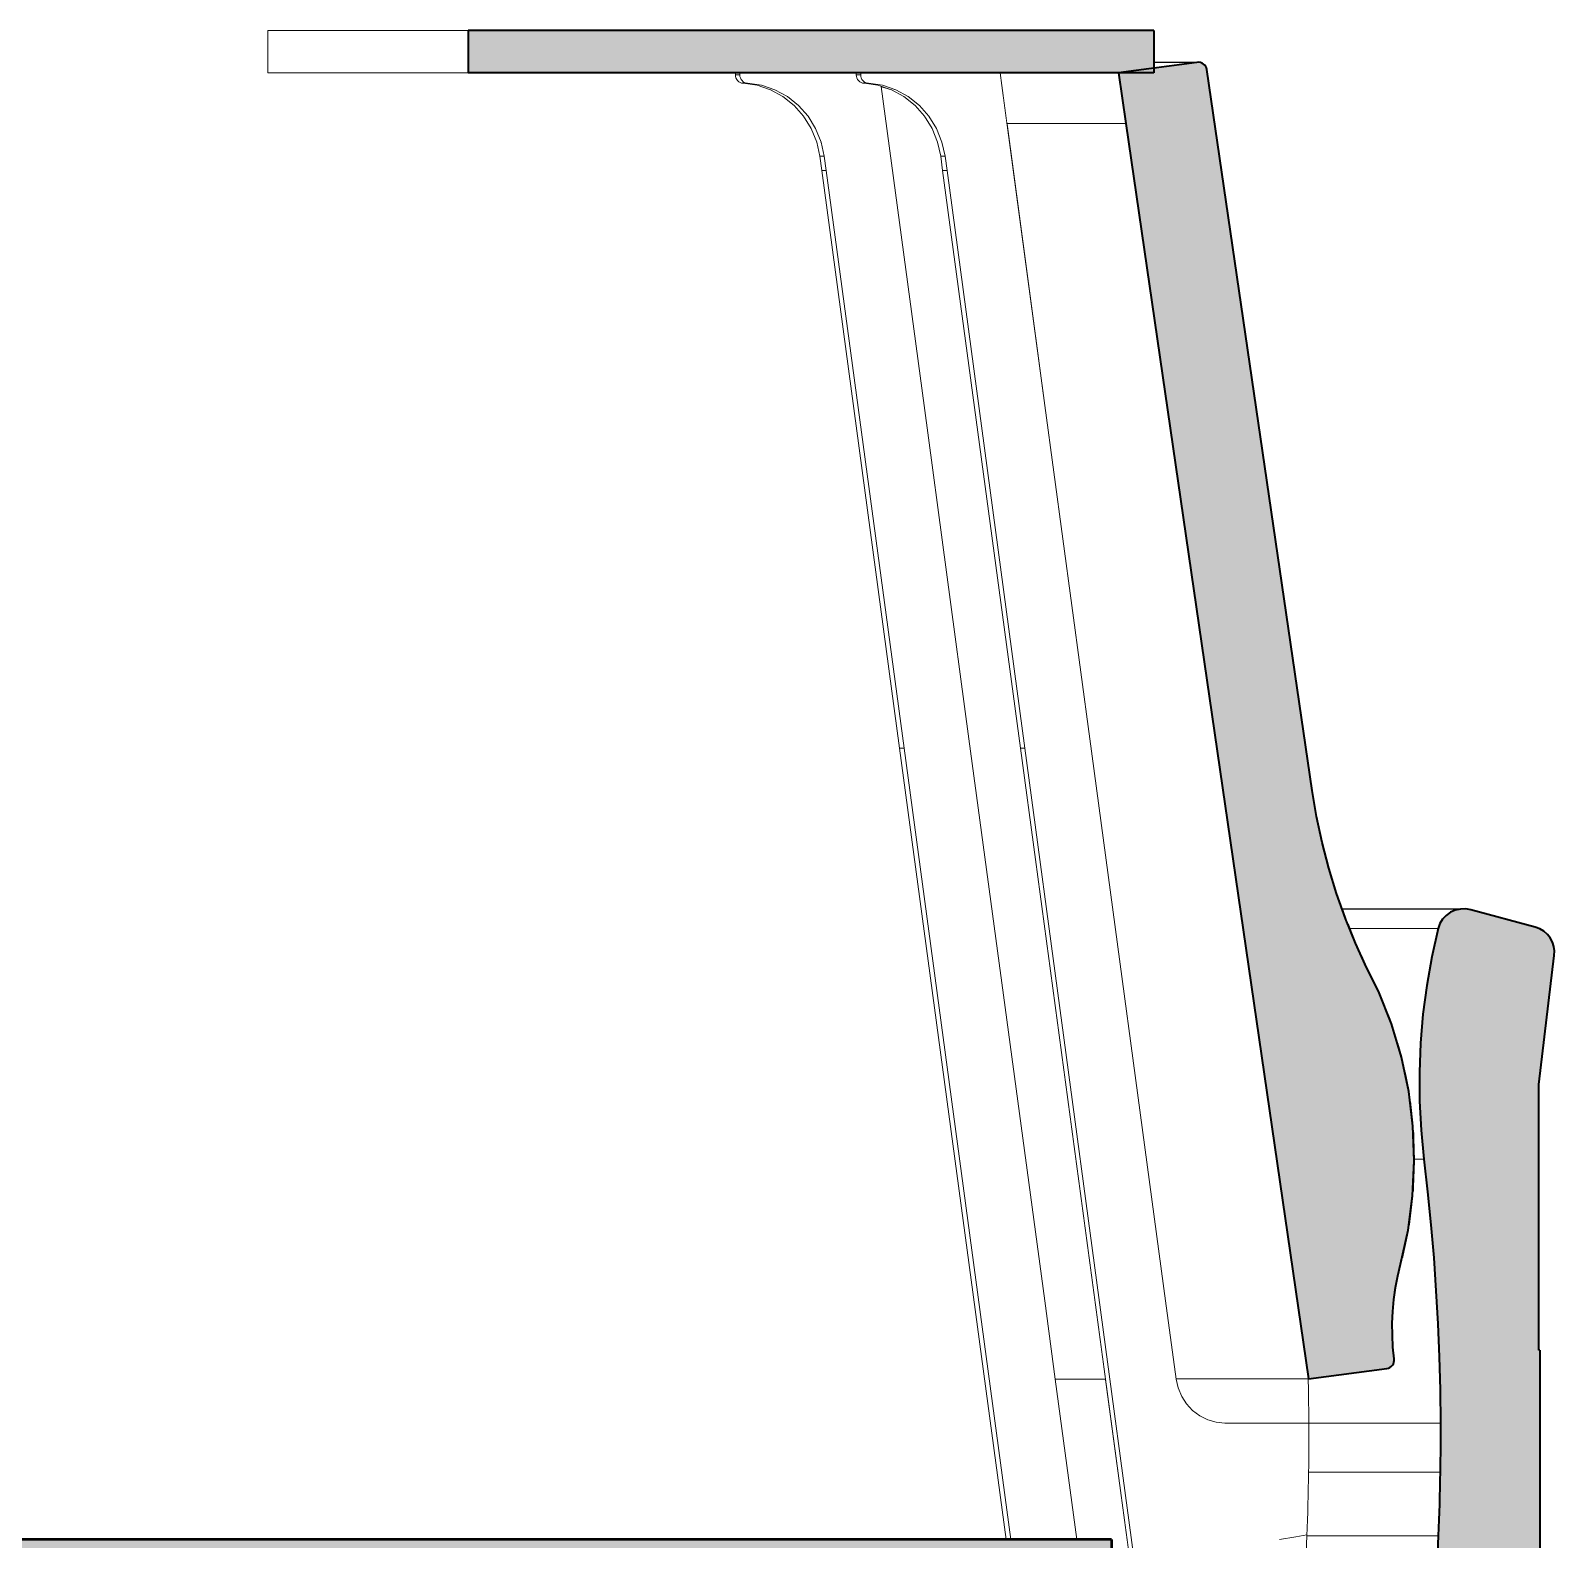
# Model space of a CAD drawing. Header units: millimetres. Extents: x -46169 to 135069, y -86316 to 18123.
# Drawn here: x 120092 to 120990, y -80129 to -79240 of the extents above; entities that cross this region are included whole.
import ezdxf

# ---------------------------------------------------------------- set-up
doc = ezdxf.new("R2010")
doc.units = ezdxf.units.MM
doc.header["$MEASUREMENT"] = 0
doc.linetypes.add('Wipeout_Contour', pattern=[1000, 0, -1000])
for name, color, linetype in [('New_A-20-M_Floor_Slab', 7, 'Continuous'), ('New_A-25-M_Wall_Int', 7, 'Continuous'), ('New_A-35-M_FFE_Fixed', 7, 'Continuous')]:
    doc.layers.add(name, color=color, linetype=linetype)
for name, color, linetype, lineweight, true_color in [('New_A-20-M_Floor_Slab_Pen_No__29', 7, 'Continuous', 50, 0x2a2a2a), ('New_A-20-M_Floor_Slab_Pen_No__81', 7, 'Continuous', 20, 0x6a6a6a), ('New_A-35-M_FFE_Fixed_Pen_No__104', 7, 'Continuous', 15, 0xa6a6a6), ('New_A-35-M_FFE_Fixed_Pen_No__44', 7, 'Continuous', 35, 0x444444)]:
    doc.layers.add(name, color=color, linetype=linetype, lineweight=lineweight, true_color=true_color)
doc.layers.add('New_A-35-M_FFE_Fixed_Pen_No__93', color=8, linetype='Continuous', lineweight=13)

# ---------------------------------------------------------------- blocks, each defined once
blk = doc.blocks.new('Section Elem_15_3', base_point=(188935.42, -81480.18))
at = {"color": 254, "linetype": 'Wipeout_Contour', "lineweight": 0, "ltscale": 1014448.611588132}
blk.add_wipeout([(120695.71, -80034.31), (120708.44, -80128.68), (120728.84, -80128.68), (120728.84, -80279.96), (120731.19, -80297.43), (120760.77, -80297.43), (120725.29, -80034.31)], dxfattribs=at).dxf.layer = 'New_A-25-M_Wall_Int'
at = {"color": 254, "linetype": 'Wipeout_Contour', "lineweight": 0, "ltscale": 1883818.565570059}
blk.add_wipeout([(120766.88, -80034.23), (120766.89, -80034.31), (120768.06, -80039.53), (120770.11, -80044.46), (120772.98, -80048.92), (120776.57, -80052.79), (120780.76, -80055.94), (120785.43, -80058.26), (120790.43, -80059.68), (120795.59, -80060.16), (120845.03, -80060.16), (120844.81, -80040.69), (120844.65, -80034.23)], dxfattribs=at).dxf.layer = 'New_A-25-M_Wall_Int'
blk = doc.blocks.new('Section Elem_82_3', base_point=(188935.42, -81480.18))
at = {"layer": 'New_A-35-M_FFE_Fixed_Pen_No__44', "linetype": 'Continuous'}
blk.add_line((120980.97, -80017.16), (120980.42, -80017.16), dxfattribs=at)
at = {"layer": 'New_A-35-M_FFE_Fixed_Pen_No__44', "linetype": 'Continuous', "flags": 128}
blk.add_lwpolyline([(120980.97, -80017.16), (120980.97, -80149.16), (120980.97, -80161.16)], dxfattribs=at)
at = {"color": 254, "linetype": 'Wipeout_Contour', "lineweight": 0, "ltscale": 576207.186513}
blk.add_wipeout([(120232.03, -79240.26), (120232.03, -79265.26), (120349.92, -79265.26), (120349.92, -79240.26)], dxfattribs=at).dxf.layer = 'New_A-35-M_FFE_Fixed'
at = {"color": 254, "linetype": 'Wipeout_Contour', "lineweight": 0, "ltscale": 577810.741473}
blk.add_wipeout([(120753.68, -79259.04), (120779.12, -79259.04), (120780.13, -79259), (120753.68, -79259)], dxfattribs=at).dxf.layer = 'New_A-35-M_FFE_Fixed'
at = {"color": 254, "linetype": 'Wipeout_Contour', "lineweight": 0, "ltscale": 576962.99044}
blk.add_wipeout([(120507.32, -79265.26), (120507.32, -79266.34), (120509.91, -79266.34), (120509.91, -79265.26)], dxfattribs=at).dxf.layer = 'New_A-35-M_FFE_Fixed'
at = {"color": 254, "linetype": 'Wipeout_Contour', "lineweight": 0, "ltscale": 577205.844652}
blk.add_wipeout([(120581.17, -79267.28), (120578.58, -79267.28), (120578.84, -79268.19), (120581.43, -79268.19)], dxfattribs=at).dxf.layer = 'New_A-35-M_FFE_Fixed'
at = {"color": 254, "linetype": 'Wipeout_Contour', "lineweight": 0, "ltscale": 577005.462701}
blk.add_wipeout([(120514.47, -79271.33), (120511.88, -79271.33), (120520.1, -79272.55), (120522.69, -79272.55)], dxfattribs=at).dxf.layer = 'New_A-35-M_FFE_Fixed'
at = {"color": 254, "linetype": 'Wipeout_Contour', "lineweight": 0, "ltscale": 577102.832231}
blk.add_wipeout([(120541.9, -79284.46), (120544.49, -79284.46), (120537.92, -79279.21), (120535.33, -79279.21)], dxfattribs=at).dxf.layer = 'New_A-35-M_FFE_Fixed'
at = {"color": 254, "linetype": 'Wipeout_Contour', "lineweight": 0, "ltscale": 577197.163366}
blk.add_wipeout([(120555.18, -79305.97), (120557.77, -79305.97), (120554.56, -79298.04), (120551.97, -79298.04)], dxfattribs=at).dxf.layer = 'New_A-35-M_FFE_Fixed'
at = {"color": 254, "linetype": 'Wipeout_Contour', "lineweight": 0, "ltscale": 577405.545289}
blk.add_wipeout([(120621.27, -79290.8), (120618.68, -79290.8), (120623.15, -79298.04), (120625.74, -79298.04)], dxfattribs=at).dxf.layer = 'New_A-35-M_FFE_Fixed'
at = {"color": 254, "linetype": 'Wipeout_Contour', "lineweight": 0, "ltscale": 577247.007185}
blk.add_wipeout([(120558.17, -79322.78), (120560.76, -79322.78), (120559.62, -79314.34), (120557.03, -79314.34)], dxfattribs=at).dxf.layer = 'New_A-35-M_FFE_Fixed'
at = {"color": 254, "linetype": 'Wipeout_Contour', "lineweight": 0, "ltscale": 577484.869446}
blk.add_wipeout([(120628.21, -79314.34), (120629.34, -79322.78), (120631.93, -79322.78), (120630.8, -79314.34)], dxfattribs=at).dxf.layer = 'New_A-35-M_FFE_Fixed'
at = {"color": 254, "linetype": 'Wipeout_Contour', "lineweight": 0, "ltscale": 579346.331855}
blk.add_wipeout([(120928.39, -79759.46), (120865.2, -79759.46), (120865.84, -79761.24), (120925.87, -79761.24)], dxfattribs=at).dxf.layer = 'New_A-35-M_FFE_Fixed'
at = {"color": 254, "linetype": 'Wipeout_Contour', "lineweight": 0, "ltscale": 724208.525857}
blk.add_wipeout([(120868.85, -79768.9), (120872.42, -79777.7), (120876.05, -79785.61), (120917.4, -79785.61), (120921.14, -79768.9)], dxfattribs=at).dxf.layer = 'New_A-35-M_FFE_Fixed'
at = {"color": 254, "linetype": 'Wipeout_Contour', "lineweight": 0, "ltscale": 724447.160321}
blk.add_wipeout([(120910.77, -79836.47), (120897.07, -79836.47), (120899.58, -79844.81), (120901.41, -79853.55), (120910.11, -79853.55)], dxfattribs=at).dxf.layer = 'New_A-35-M_FFE_Fixed'
at = {"color": 254, "linetype": 'Wipeout_Contour', "lineweight": 0, "ltscale": 724658.260662}
blk.add_wipeout([(120906.2, -79924.1), (120914.95, -79924.1), (120912.76, -79904.74), (120907.03, -79904.74), (120907.07, -79905.8)], dxfattribs=at).dxf.layer = 'New_A-35-M_FFE_Fixed'
at = {"color": 254, "linetype": 'Wipeout_Contour', "lineweight": 0, "ltscale": 1014720.991391784}
blk.add_wipeout([(120896.01, -79980.45), (120895.75, -79982.32), (120919.85, -79982.32), (120918.5, -79962.89), (120899.8, -79962.89), (120898.96, -79966.7), (120897.32, -79973.54)], dxfattribs=at).dxf.layer = 'New_A-35-M_FFE_Fixed'
at = {"color": 254, "linetype": 'Wipeout_Contour', "lineweight": 0, "ltscale": 580009.521322}
blk.add_wipeout([(120844.96, -80081.91), (120922.39, -80081.91), (120922.43, -80078.29), (120845, -80078.29)], dxfattribs=at).dxf.layer = 'New_A-35-M_FFE_Fixed'
at = {"color": 254, "linetype": 'Wipeout_Contour', "lineweight": 0, "ltscale": 580034.183945}
blk.add_wipeout([(120844.79, -80093.84), (120922.2, -80093.84), (120922.29, -80089.16), (120844.87, -80089.16)], dxfattribs=at).dxf.layer = 'New_A-35-M_FFE_Fixed'
at = {"color": 254, "linetype": 'Wipeout_Contour', "lineweight": 0, "ltscale": 580118.129444}
blk.add_wipeout([(120843.8, -80126.58), (120843.37, -80136.29), (120920.68, -80136.29), (120921.15, -80126.58)], dxfattribs=at).dxf.layer = 'New_A-35-M_FFE_Fixed'
at = {"layer": 'New_A-35-M_FFE_Fixed_Pen_No__44', "linetype": 'Continuous'}
for p, q in [((120349.92, -79240.26), (120349.92, -79265.26)), ((120753.68, -79240.26), (120349.92, -79240.26))]:
    blk.add_line(p, q, dxfattribs=at)
at = {"layer": 'New_A-35-M_FFE_Fixed_Pen_No__93', "linetype": 'Continuous'}
for p, q in [((120232.03, -79240.26), (120232.03, -79265.26)), ((120232.03, -79240.26), (120349.92, -79240.26)), ((120232.03, -79265.26), (120349.92, -79265.26))]:
    blk.add_line(p, q, dxfattribs=at)
at = {"color": 254, "linetype": 'Wipeout_Contour', "lineweight": 0, "ltscale": 576988.735565}
blk.add_wipeout([(120513.57, -79271.19), (120510.98, -79271.19), (120511.88, -79271.33), (120514.47, -79271.33)], dxfattribs=at).dxf.layer = 'New_A-35-M_FFE_Fixed'
at = {"color": 254, "linetype": 'Wipeout_Contour', "lineweight": 0, "ltscale": 577212.269283}
blk.add_wipeout([(120582.41, -79269.78), (120581.84, -79269.03), (120579.25, -79269.03), (120579.82, -79269.78)], dxfattribs=at).dxf.layer = 'New_A-35-M_FFE_Fixed'
at = {"color": 254, "linetype": 'Wipeout_Contour', "lineweight": 0, "ltscale": 577069.410382}
blk.add_wipeout([(120527.99, -79275.2), (120535.33, -79279.21), (120537.92, -79279.21), (120530.58, -79275.2)], dxfattribs=at).dxf.layer = 'New_A-35-M_FFE_Fixed'
at = {"color": 254, "linetype": 'Wipeout_Contour', "lineweight": 0, "ltscale": 577135.909622}
blk.add_wipeout([(120547.5, -79290.8), (120550.09, -79290.8), (120544.49, -79284.46), (120541.9, -79284.46)], dxfattribs=at).dxf.layer = 'New_A-35-M_FFE_Fixed'
at = {"color": 254, "linetype": 'Wipeout_Contour', "lineweight": 0, "ltscale": 577373.792213}
blk.add_wipeout([(120615.66, -79284.46), (120613.08, -79284.46), (120618.68, -79290.8), (120621.27, -79290.8)], dxfattribs=at).dxf.layer = 'New_A-35-M_FFE_Fixed'
at = {"color": 254, "linetype": 'Wipeout_Contour', "lineweight": 0, "ltscale": 577435.038228}
blk.add_wipeout([(120625.74, -79298.04), (120623.15, -79298.04), (120626.36, -79305.97), (120628.95, -79305.97)], dxfattribs=at).dxf.layer = 'New_A-35-M_FFE_Fixed'
at = {"color": 254, "linetype": 'Wipeout_Contour', "lineweight": 0, "ltscale": 577223.531456}
blk.add_wipeout([(120555.18, -79305.97), (120557.03, -79314.34), (120559.62, -79314.34), (120557.77, -79305.97)], dxfattribs=at).dxf.layer = 'New_A-35-M_FFE_Fixed'
at = {"color": 254, "linetype": 'Wipeout_Contour', "lineweight": 0, "ltscale": 577946.743553}
blk.add_wipeout([(120677.78, -79662.79), (120631.93, -79322.78), (120629.34, -79322.78), (120675.19, -79662.79)], dxfattribs=at).dxf.layer = 'New_A-35-M_FFE_Fixed'
at = {"color": 254, "linetype": 'Wipeout_Contour', "lineweight": 0, "ltscale": 579346.563342}
blk.add_wipeout([(120931.22, -79758.2), (120864.75, -79758.2), (120865.2, -79759.46), (120928.39, -79759.46)], dxfattribs=at).dxf.layer = 'New_A-35-M_FFE_Fixed'
at = {"color": 254, "linetype": 'Wipeout_Contour', "lineweight": 0, "ltscale": 579357.486318}
blk.add_wipeout([(120922.17, -79766.06), (120867.7, -79766.06), (120868.85, -79768.9), (120921.14, -79768.9)], dxfattribs=at).dxf.layer = 'New_A-35-M_FFE_Fixed'
at = {"color": 254, "linetype": 'Wipeout_Contour', "lineweight": 0, "ltscale": 724387.214458}
blk.add_wipeout([(120891.42, -79819.43), (120893.67, -79825.11), (120897.07, -79836.47), (120910.77, -79836.47), (120912.21, -79819.43)], dxfattribs=at).dxf.layer = 'New_A-35-M_FFE_Fixed'
at = {"color": 254, "linetype": 'Wipeout_Contour', "lineweight": 0, "ltscale": 724505.139653}
blk.add_wipeout([(120901.41, -79853.55), (120903.8, -79864.92), (120904.5, -79870.65), (120910.22, -79870.65), (120910.11, -79853.55)], dxfattribs=at).dxf.layer = 'New_A-35-M_FFE_Fixed'
at = {"color": 254, "linetype": 'Wipeout_Contour', "lineweight": 0, "ltscale": 724761.325339}
blk.add_wipeout([(120903.39, -79946.64), (120899.8, -79962.89), (120918.5, -79962.89), (120916.87, -79943.48), (120903.8, -79943.48)], dxfattribs=at).dxf.layer = 'New_A-35-M_FFE_Fixed'
at = {"color": 254, "linetype": 'Wipeout_Contour', "lineweight": 0, "ltscale": 1014788.733174113}
blk.add_wipeout([(120894.11, -80001.42), (120894.12, -80001.77), (120920.93, -80001.77), (120919.85, -79982.32), (120895.75, -79982.32), (120895.04, -79987.41), (120894.41, -79994.41)], dxfattribs=at).dxf.layer = 'New_A-35-M_FFE_Fixed'
at = {"color": 254, "linetype": 'Wipeout_Contour', "lineweight": 0, "ltscale": 580001.614712}
blk.add_wipeout([(120845.02, -80074.66), (120845, -80078.29), (120922.43, -80078.29), (120922.46, -80074.66)], dxfattribs=at).dxf.layer = 'New_A-35-M_FFE_Fixed'
at = {"color": 254, "linetype": 'Wipeout_Contour', "lineweight": 0, "ltscale": 580103.301704}
blk.add_wipeout([(120843.8, -80126.58), (120921.15, -80126.58), (120921.35, -80121.9), (120843.99, -80121.9)], dxfattribs=at).dxf.layer = 'New_A-35-M_FFE_Fixed'
at = {"color": 254, "linetype": 'Wipeout_Contour', "lineweight": 0, "ltscale": 576971.012505}
blk.add_wipeout([(120510.25, -79268.19), (120507.66, -79268.19), (120508.08, -79269.03), (120510.67, -79269.03)], dxfattribs=at).dxf.layer = 'New_A-35-M_FFE_Fixed'
at = {"color": 254, "linetype": 'Wipeout_Contour', "lineweight": 0, "ltscale": 577223.163016}
blk.add_wipeout([(120583.88, -79270.88), (120581.29, -79270.88), (120582.15, -79271.19), (120584.74, -79271.19)], dxfattribs=at).dxf.layer = 'New_A-35-M_FFE_Fixed'
at = {"color": 254, "linetype": 'Wipeout_Contour', "lineweight": 0, "ltscale": 577036.631125}
blk.add_wipeout([(120522.69, -79272.55), (120520.1, -79272.55), (120527.99, -79275.2), (120530.58, -79275.2)], dxfattribs=at).dxf.layer = 'New_A-35-M_FFE_Fixed'
at = {"color": 254, "linetype": 'Wipeout_Contour', "lineweight": 0, "ltscale": 577340.716448}
blk.add_wipeout([(120606.51, -79279.21), (120613.08, -79284.46), (120615.66, -79284.46), (120609.1, -79279.21)], dxfattribs=at).dxf.layer = 'New_A-35-M_FFE_Fixed'
at = {"color": 254, "linetype": 'Wipeout_Contour', "lineweight": 0, "ltscale": 577167.665848}
blk.add_wipeout([(120551.97, -79298.04), (120554.56, -79298.04), (120550.09, -79290.8), (120547.5, -79290.8)], dxfattribs=at).dxf.layer = 'New_A-35-M_FFE_Fixed'
at = {"color": 254, "linetype": 'Wipeout_Contour', "lineweight": 0, "ltscale": 577461.400442}
blk.add_wipeout([(120630.8, -79314.34), (120628.95, -79305.97), (120626.36, -79305.97), (120628.21, -79314.34)], dxfattribs=at).dxf.layer = 'New_A-35-M_FFE_Fixed'
at = {"color": 254, "linetype": 'Wipeout_Contour', "lineweight": 0, "ltscale": 579352.836098}
blk.add_wipeout([(120937.38, -79757.44), (120864.48, -79757.44), (120864.51, -79757.52), (120934.26, -79757.52)], dxfattribs=at).dxf.layer = 'New_A-35-M_FFE_Fixed'
at = {"color": 254, "linetype": 'Wipeout_Contour', "lineweight": 0, "ltscale": 579351.854082}
blk.add_wipeout([(120923.76, -79763.47), (120866.64, -79763.47), (120867.7, -79766.06), (120922.17, -79766.06)], dxfattribs=at).dxf.layer = 'New_A-35-M_FFE_Fixed'
at = {"color": 254, "linetype": 'Wipeout_Contour', "lineweight": 0, "ltscale": 724325.284301}
blk.add_wipeout([(120884.33, -79802.47), (120886.1, -79805.94), (120891.42, -79819.43), (120912.21, -79819.43), (120914.42, -79802.47)], dxfattribs=at).dxf.layer = 'New_A-35-M_FFE_Fixed'
at = {"color": 254, "linetype": 'Wipeout_Contour', "lineweight": 0, "ltscale": 724561.373725}
blk.add_wipeout([(120910.22, -79870.65), (120904.5, -79870.65), (120906.3, -79885.29), (120906.39, -79887.72), (120911.1, -79887.72)], dxfattribs=at).dxf.layer = 'New_A-35-M_FFE_Fixed'
at = {"color": 254, "linetype": 'Wipeout_Contour', "lineweight": 0, "ltscale": 724712.015594}
blk.add_wipeout([(120906.09, -79926.29), (120903.8, -79943.48), (120916.87, -79943.48), (120914.95, -79924.1), (120906.2, -79924.1)], dxfattribs=at).dxf.layer = 'New_A-35-M_FFE_Fixed'
at = {"color": 254, "linetype": 'Wipeout_Contour', "lineweight": 0, "ltscale": 869887.118394}
blk.add_wipeout([(120920.93, -80001.77), (120894.12, -80001.77), (120894.16, -80008.44), (120894.54, -80015.46), (120895.14, -80021.22), (120921.72, -80021.22)], dxfattribs=at).dxf.layer = 'New_A-35-M_FFE_Fixed'
at = {"color": 254, "linetype": 'Wipeout_Contour', "lineweight": 0, "ltscale": 579985.70791}
blk.add_wipeout([(120845.04, -80067.41), (120845.04, -80071.04), (120922.47, -80071.04), (120922.48, -80067.41)], dxfattribs=at).dxf.layer = 'New_A-35-M_FFE_Fixed'
at = {"color": 254, "linetype": 'Wipeout_Contour', "lineweight": 0, "ltscale": 580017.396666}
blk.add_wipeout([(120844.96, -80081.91), (120844.92, -80085.54), (120922.35, -80085.54), (120922.39, -80081.91)], dxfattribs=at).dxf.layer = 'New_A-35-M_FFE_Fixed'
at = {"color": 254, "linetype": 'Wipeout_Contour', "lineweight": 0, "ltscale": 580093.586215}
blk.add_wipeout([(120844.16, -80117.22), (120843.99, -80121.9), (120921.35, -80121.9), (120921.53, -80117.22)], dxfattribs=at).dxf.layer = 'New_A-35-M_FFE_Fixed'
at = {"color": 254, "linetype": 'Wipeout_Contour', "lineweight": 0, "ltscale": 576974.391828}
blk.add_wipeout([(120510.67, -79269.03), (120508.08, -79269.03), (120508.64, -79269.78), (120511.23, -79269.78)], dxfattribs=at).dxf.layer = 'New_A-35-M_FFE_Fixed'
at = {"color": 254, "linetype": 'Wipeout_Contour', "lineweight": 0, "ltscale": 577219.535543}
blk.add_wipeout([(120583.09, -79270.4), (120580.5, -79270.4), (120581.29, -79270.88), (120583.88, -79270.88)], dxfattribs=at).dxf.layer = 'New_A-35-M_FFE_Fixed'
at = {"color": 254, "linetype": 'Wipeout_Contour', "lineweight": 0, "ltscale": 724161.969676}
blk.add_wipeout([(120925.87, -79761.24), (120865.84, -79761.24), (120866.53, -79763.18), (120866.64, -79763.47), (120923.76, -79763.47)], dxfattribs=at).dxf.layer = 'New_A-35-M_FFE_Fixed'
at = {"color": 254, "linetype": 'Wipeout_Contour', "lineweight": 0, "ltscale": 724265.972621}
blk.add_wipeout([(120917.4, -79785.61), (120876.05, -79785.61), (120878.95, -79791.96), (120884.33, -79802.47), (120914.42, -79802.47)], dxfattribs=at).dxf.layer = 'New_A-35-M_FFE_Fixed'
at = {"color": 254, "linetype": 'Wipeout_Contour', "lineweight": 0, "ltscale": 579689.323195}
blk.add_wipeout([(120911.1, -79887.72), (120906.39, -79887.72), (120907.03, -79904.74), (120912.76, -79904.74)], dxfattribs=at).dxf.layer = 'New_A-35-M_FFE_Fixed'
at = {"color": 254, "linetype": 'Wipeout_Contour', "lineweight": 0, "ltscale": 2174655.73207597}
blk.add_wipeout([(120844.65, -80034.23), (120844.81, -80040.69), (120922.23, -80040.69), (120921.72, -80021.22), (120895.14, -80021.22), (120895.27, -80022.44), (120895.29, -80023.41), (120895.12, -80024.37), (120894.77, -80025.28), (120894.23, -80026.1), (120893.55, -80026.81), (120892.73, -80027.38), (120891.82, -80027.78), (120890.84, -80028.01), (120844.7, -80034.23)], dxfattribs=at).dxf.layer = 'New_A-35-M_FFE_Fixed'
at = {"color": 254, "linetype": 'Wipeout_Contour', "lineweight": 0, "ltscale": 580025.240694}
blk.add_wipeout([(120844.87, -80089.16), (120922.29, -80089.16), (120922.35, -80085.54), (120844.92, -80085.54)], dxfattribs=at).dxf.layer = 'New_A-35-M_FFE_Fixed'
at = {"color": 254, "linetype": 'Wipeout_Contour', "lineweight": 0, "ltscale": 580083.817724}
blk.add_wipeout([(120844.16, -80117.22), (120921.53, -80117.22), (120921.7, -80112.55), (120844.31, -80112.55)], dxfattribs=at).dxf.layer = 'New_A-35-M_FFE_Fixed'
at = {"layer": 'New_A-35-M_FFE_Fixed_Pen_No__93', "linetype": 'Continuous'}
blk.add_line((120912.76, -79904.74), (120907.03, -79904.74), dxfattribs=at)
at = {"color": 254, "linetype": 'Wipeout_Contour', "lineweight": 0, "ltscale": 576981.658392}
blk.add_wipeout([(120509.33, -79270.4), (120510.12, -79270.88), (120512.71, -79270.88), (120511.92, -79270.4)], dxfattribs=at).dxf.layer = 'New_A-35-M_FFE_Fixed'
at = {"color": 254, "linetype": 'Wipeout_Contour', "lineweight": 0, "ltscale": 577226.613167}
blk.add_wipeout([(120582.15, -79271.19), (120583.06, -79271.33), (120585.65, -79271.33), (120584.74, -79271.19)], dxfattribs=at).dxf.layer = 'New_A-35-M_FFE_Fixed'
at = {"color": 254, "linetype": 'Wipeout_Contour', "lineweight": 0, "ltscale": 579348.760961}
blk.add_wipeout([(120934.26, -79757.52), (120864.51, -79757.52), (120864.75, -79758.2), (120931.22, -79758.2)], dxfattribs=at).dxf.layer = 'New_A-35-M_FFE_Fixed'
at = {"color": 254, "linetype": 'Wipeout_Contour', "lineweight": 0, "ltscale": 579943.777698}
blk.add_wipeout([(120922.23, -80040.69), (120844.81, -80040.69), (120845.03, -80060.16), (120922.46, -80060.16)], dxfattribs=at).dxf.layer = 'New_A-35-M_FFE_Fixed'
at = {"color": 254, "linetype": 'Wipeout_Contour', "lineweight": 0, "ltscale": 580073.996334}
blk.add_wipeout([(120844.46, -80107.87), (120844.31, -80112.55), (120921.7, -80112.55), (120921.85, -80107.87)], dxfattribs=at).dxf.layer = 'New_A-35-M_FFE_Fixed'
at = {"color": 254, "linetype": 'Wipeout_Contour', "lineweight": 0, "ltscale": 576985.285734}
blk.add_wipeout([(120510.12, -79270.88), (120510.98, -79271.19), (120513.57, -79271.19), (120512.71, -79270.88)], dxfattribs=at).dxf.layer = 'New_A-35-M_FFE_Fixed'
at = {"color": 254, "linetype": 'Wipeout_Contour', "lineweight": 0, "ltscale": 577243.342405}
blk.add_wipeout([(120593.86, -79272.55), (120585.65, -79271.33), (120583.06, -79271.33), (120591.27, -79272.55)], dxfattribs=at).dxf.layer = 'New_A-35-M_FFE_Fixed'
at = {"color": 254, "linetype": 'Wipeout_Contour', "lineweight": 0, "ltscale": 579969.676692}
blk.add_wipeout([(120922.46, -80060.16), (120845.03, -80060.16), (120845.04, -80063.79), (120922.48, -80063.79)], dxfattribs=at).dxf.layer = 'New_A-35-M_FFE_Fixed'
at = {"color": 254, "linetype": 'Wipeout_Contour', "lineweight": 0, "ltscale": 580064.122153}
blk.add_wipeout([(120844.58, -80103.19), (120844.46, -80107.87), (120921.85, -80107.87), (120921.98, -80103.19)], dxfattribs=at).dxf.layer = 'New_A-35-M_FFE_Fixed'
at = {"color": 254, "linetype": 'Wipeout_Contour', "lineweight": 0, "ltscale": 576977.983275}
blk.add_wipeout([(120511.23, -79269.78), (120508.64, -79269.78), (120509.33, -79270.4), (120511.92, -79270.4)], dxfattribs=at).dxf.layer = 'New_A-35-M_FFE_Fixed'
at = {"color": 254, "linetype": 'Wipeout_Contour', "lineweight": 0, "ltscale": 577208.890388}
blk.add_wipeout([(120581.43, -79268.19), (120578.84, -79268.19), (120579.25, -79269.03), (120581.84, -79269.03)], dxfattribs=at).dxf.layer = 'New_A-35-M_FFE_Fixed'
at = {"color": 254, "linetype": 'Wipeout_Contour', "lineweight": 0, "ltscale": 577274.513877}
blk.add_wipeout([(120591.27, -79272.55), (120599.17, -79275.2), (120601.76, -79275.2), (120593.86, -79272.55)], dxfattribs=at).dxf.layer = 'New_A-35-M_FFE_Fixed'
at = {"color": 254, "linetype": 'Wipeout_Contour', "lineweight": 0, "ltscale": 579977.707824}
blk.add_wipeout([(120922.48, -80063.79), (120845.04, -80063.79), (120845.04, -80067.41), (120922.48, -80067.41)], dxfattribs=at).dxf.layer = 'New_A-35-M_FFE_Fixed'
at = {"color": 254, "linetype": 'Wipeout_Contour', "lineweight": 0, "ltscale": 580054.19529}
blk.add_wipeout([(120844.58, -80103.19), (120921.98, -80103.19), (120922.1, -80098.52), (120844.69, -80098.52)], dxfattribs=at).dxf.layer = 'New_A-35-M_FFE_Fixed'
at = {"color": 254, "linetype": 'Wipeout_Contour', "lineweight": 0, "ltscale": 576965.361805}
blk.add_wipeout([(120509.91, -79266.34), (120507.32, -79266.34), (120507.41, -79267.28), (120510, -79267.28)], dxfattribs=at).dxf.layer = 'New_A-35-M_FFE_Fixed'
at = {"color": 254, "linetype": 'Wipeout_Contour', "lineweight": 0, "ltscale": 577215.860484}
blk.add_wipeout([(120582.41, -79269.78), (120579.82, -79269.78), (120580.5, -79270.4), (120583.09, -79270.4)], dxfattribs=at).dxf.layer = 'New_A-35-M_FFE_Fixed'
at = {"color": 254, "linetype": 'Wipeout_Contour', "lineweight": 0, "ltscale": 577307.294654}
blk.add_wipeout([(120601.76, -79275.2), (120599.17, -79275.2), (120606.51, -79279.21), (120609.1, -79279.21)], dxfattribs=at).dxf.layer = 'New_A-35-M_FFE_Fixed'
at = {"color": 254, "linetype": 'Wipeout_Contour', "lineweight": 0, "ltscale": 579993.676891}
blk.add_wipeout([(120845.04, -80071.04), (120845.02, -80074.66), (120922.46, -80074.66), (120922.47, -80071.04)], dxfattribs=at).dxf.layer = 'New_A-35-M_FFE_Fixed'
at = {"color": 254, "linetype": 'Wipeout_Contour', "lineweight": 0, "ltscale": 580044.215851}
blk.add_wipeout([(120844.79, -80093.84), (120844.69, -80098.52), (120922.1, -80098.52), (120922.2, -80093.84)], dxfattribs=at).dxf.layer = 'New_A-35-M_FFE_Fixed'
at = {"layer": 'New_A-35-M_FFE_Fixed_Pen_No__104', "linetype": 'Continuous'}
blk.add_hatch(color=256, dxfattribs=at).paths.add_polyline_path([(120916.14, -80207.18), (120916.78, -80208.02), (120917.58, -80208.71), (120918.52, -80209.23), (120919.54, -80209.55), (120920.61, -80209.66), (120961.82, -80209.66), (120974.24, -80209.66), (120980.45, -80209.66), (120980.45, -80161.16), (120980.97, -80161.16), (120980.97, -80149.16), (120980.97, -80017.16), (120980.42, -80017.16), (120980.42, -79860.78), (120989.5, -79784.91), (120989.66, -79782.21), (120989.32, -79779.53), (120988.48, -79776.96), (120987.18, -79774.57), (120985.45, -79772.44), (120983.36, -79770.65), (120980.97, -79769.25), (120978.36, -79768.28), (120940.46, -79757.96), (120937.38, -79757.44), (120934.26, -79757.52), (120931.22, -79758.2), (120928.39, -79759.46), (120925.87, -79761.24), (120923.76, -79763.47), (120922.17, -79766.06), (120921.14, -79768.9), (120917.4, -79785.61), (120914.42, -79802.47), (120912.21, -79819.43), (120910.77, -79836.47), (120910.11, -79853.55), (120910.22, -79870.65), (120911.1, -79887.72), (120912.76, -79904.74), (120914.95, -79924.1), (120916.87, -79943.48), (120918.5, -79962.89), (120919.85, -79982.32), (120920.93, -80001.77), (120921.72, -80021.22), (120922.23, -80040.69), (120922.46, -80060.16), (120922.48, -80063.79), (120922.48, -80067.41), (120922.47, -80071.04), (120922.46, -80074.66), (120922.43, -80078.29), (120922.39, -80081.91), (120922.35, -80085.54), (120922.29, -80089.16), (120922.2, -80093.84), (120922.1, -80098.52), (120921.98, -80103.19), (120921.85, -80107.87), (120921.7, -80112.55), (120921.53, -80117.22), (120921.35, -80121.9), (120921.15, -80126.58), (120920.68, -80136.29), (120920.15, -80146), (120919.54, -80155.71), (120918.86, -80165.41), (120918.12, -80175.11), (120917.3, -80184.8), (120916.42, -80194.49), (120915.46, -80204.17), (120915.47, -80205.21), (120915.7, -80206.23)])
at = {"layer": 'New_A-35-M_FFE_Fixed_Pen_No__44', "linetype": 'Continuous', "flags": 128}
blk.add_lwpolyline([(120980.42, -80017.16), (120980.42, -79860.78), (120989.5, -79784.91), (120989.66, -79782.21), (120989.32, -79779.53), (120988.48, -79776.96), (120987.18, -79774.57), (120985.45, -79772.44), (120983.36, -79770.65), (120980.97, -79769.25), (120978.36, -79768.28), (120940.46, -79757.96), (120937.38, -79757.44), (120934.26, -79757.52), (120931.22, -79758.2), (120928.39, -79759.46), (120925.87, -79761.24), (120923.76, -79763.47), (120922.17, -79766.06), (120921.14, -79768.9), (120917.4, -79785.61), (120914.42, -79802.47), (120912.21, -79819.43), (120910.77, -79836.47), (120910.11, -79853.55), (120910.22, -79870.65), (120911.1, -79887.72), (120912.76, -79904.74), (120914.95, -79924.1), (120916.87, -79943.48), (120918.5, -79962.89), (120919.85, -79982.32), (120920.93, -80001.77), (120921.72, -80021.22), (120922.23, -80040.69), (120922.46, -80060.16), (120922.48, -80063.79), (120922.48, -80067.41), (120922.47, -80071.04), (120922.46, -80074.66), (120922.43, -80078.29), (120922.39, -80081.91), (120922.35, -80085.54), (120922.29, -80089.16), (120922.2, -80093.84), (120922.1, -80098.52), (120921.98, -80103.19), (120921.85, -80107.87), (120921.7, -80112.55), (120921.53, -80117.22), (120921.35, -80121.9), (120921.15, -80126.58), (120920.68, -80136.29)], dxfattribs=at)
at = {"color": 254, "linetype": 'Wipeout_Contour', "lineweight": 0, "ltscale": 576967.966177}
blk.add_wipeout([(120510, -79267.28), (120507.41, -79267.28), (120507.66, -79268.19), (120510.25, -79268.19)], dxfattribs=at).dxf.layer = 'New_A-35-M_FFE_Fixed'
at = {"color": 254, "linetype": 'Wipeout_Contour', "lineweight": 0, "ltscale": 577203.241016}
blk.add_wipeout([(120581.08, -79266.34), (120578.5, -79266.34), (120578.58, -79267.28), (120581.17, -79267.28)], dxfattribs=at).dxf.layer = 'New_A-35-M_FFE_Fixed'
at = {"color": 254, "linetype": 'Wipeout_Contour', "lineweight": 0, "ltscale": 577200.870543}
blk.add_wipeout([(120581.08, -79265.26), (120578.5, -79265.26), (120578.5, -79266.34), (120581.08, -79266.34)], dxfattribs=at).dxf.layer = 'New_A-35-M_FFE_Fixed'
at = {"color": 254, "linetype": 'Wipeout_Contour', "lineweight": 0, "ltscale": 12604947.31847677}
blk.add_wipeout([(120581.08, -79266.34), (120581.17, -79267.28), (120581.43, -79268.19), (120581.84, -79269.03), (120582.41, -79269.78), (120583.09, -79270.4), (120583.88, -79270.88), (120584.74, -79271.19), (120585.65, -79271.33), (120593.86, -79272.55), (120601.76, -79275.2), (120609.1, -79279.21), (120615.66, -79284.46), (120621.27, -79290.8), (120625.74, -79298.04), (120628.95, -79305.97), (120630.8, -79314.34), (120776.28, -80393.27), (120776.61, -80403.93), (120774.74, -80414.42), (120770.78, -80424.26), (120764.88, -80433), (120757.33, -80440.26), (120748.46, -80445.69), (120738.69, -80449.05), (120728.84, -80450.14), (120728.84, -80456.18), (120752.97, -80456.18), (120881.51, -80456.18), (120881.51, -80455.18), (120881.42, -80454.21), (120881.14, -80453.27), (120880.7, -80452.41), (120880.1, -80451.65), (120879.37, -80451.03), (120878.53, -80450.57), (120877.62, -80450.28), (120876.68, -80450.18), (120873.39, -80450.18), (120863.07, -80449.23), (120853.08, -80446.38), (120843.74, -80441.74), (120835.35, -80435.45), (120828.17, -80427.71), (120822.44, -80418.78), (120818.34, -80408.93), (120815.99, -80398.48), (120784.62, -80165.8), (120784.38, -80160.05), (120785.21, -80154.37), (120787.07, -80148.95), (120789.89, -80144), (120793.57, -80139.69), (120797.98, -80136.2), (120802.96, -80133.63), (120808.31, -80132.1), (120818, -80130.46), (120827.68, -80128.79), (120837.36, -80127.09), (120843.83, -80125.93), (120843.99, -80121.9), (120844.16, -80117.22), (120844.31, -80112.55), (120844.46, -80107.87), (120844.58, -80103.19), (120844.69, -80098.52), (120844.79, -80093.84), (120844.87, -80089.16), (120844.92, -80085.54), (120844.96, -80081.91), (120845, -80078.29), (120845.02, -80074.66), (120845.04, -80071.07), (120845.04, -80067.41), (120845.04, -80063.79), (120845.03, -80060.16), (120795.59, -80060.16), (120790.43, -80059.68), (120785.43, -80058.26), (120780.76, -80055.94), (120776.57, -80052.79), (120772.98, -80048.92), (120770.11, -80044.46), (120768.06, -80039.53), (120766.89, -80034.31), (120663.19, -79265.26), (120581.08, -79265.26)], dxfattribs=at).dxf.layer = 'New_A-35-M_FFE_Fixed'
at = {"layer": 'New_A-35-M_FFE_Fixed_Pen_No__93', "linetype": 'Continuous'}
for p, q in [((120937.38, -79757.44), (120864.48, -79757.44)), ((120921.14, -79768.9), (120868.85, -79768.9)), ((120844.81, -80040.69), (120845.03, -80060.16)), ((120790.43, -80059.68), (120785.43, -80058.26)), ((120795.59, -80060.16), (120790.43, -80059.68)), ((120845.03, -80060.16), (120795.59, -80060.16)), ((120845.03, -80060.16), (120845.04, -80063.79)), ((120922.46, -80060.16), (120845.03, -80060.16)), ((120845.04, -80063.79), (120845.04, -80067.41)), ((120845.04, -80067.41), (120845.04, -80071.04)), ((120845, -80078.29), (120844.96, -80081.91)), ((120845.02, -80074.66), (120845, -80078.29)), ((120845.04, -80071.04), (120845.02, -80074.66)), ((120844.92, -80085.54), (120844.87, -80089.16)), ((120844.96, -80081.91), (120844.92, -80085.54)), ((120844.79, -80093.84), (120844.69, -80098.52)), ((120844.87, -80089.16), (120844.79, -80093.84)), ((120922.29, -80089.16), (120844.87, -80089.16)), ((120844.58, -80103.19), (120844.46, -80107.87)), ((120844.69, -80098.52), (120844.58, -80103.19)), ((120844.31, -80112.55), (120844.16, -80117.22)), ((120844.46, -80107.87), (120844.31, -80112.55)), ((120843.99, -80121.9), (120843.8, -80126.58)), ((120844.16, -80117.22), (120843.99, -80121.9)), ((120827.68, -80128.79), (120837.36, -80127.09)), ((120837.36, -80127.09), (120843.83, -80125.93)), ((120843.8, -80126.58), (120843.37, -80136.29)), ((120921.15, -80126.58), (120843.8, -80126.58))]:
    blk.add_line(p, q, dxfattribs=at)
at = {"color": 254, "linetype": 'Wipeout_Contour', "lineweight": 0, "ltscale": 433348.822585}
blk.add_wipeout([(120753.68, -79262.47), (120779.12, -79259.04), (120753.68, -79259.04)], dxfattribs=at).dxf.layer = 'New_A-35-M_FFE_Fixed'
at = {"color": 254, "linetype": 'Wipeout_Contour', "lineweight": 0, "ltscale": 577634.694921}
blk.add_wipeout([(120663.19, -79265.26), (120667.19, -79294.97), (120737.27, -79294.97), (120732.98, -79265.26)], dxfattribs=at).dxf.layer = 'New_A-35-M_FFE_Fixed'
at = {"color": 254, "linetype": 'Wipeout_Contour', "lineweight": 0, "ltscale": 577709.025041}
blk.add_wipeout([(120558.17, -79322.78), (120604.02, -79662.79), (120606.6, -79662.79), (120560.76, -79322.78)], dxfattribs=at).dxf.layer = 'New_A-35-M_FFE_Fixed'
at = {"color": 254, "linetype": 'Wipeout_Contour', "lineweight": 0, "ltscale": 579368.843767}
blk.add_wipeout([(120677.78, -79662.79), (120675.19, -79662.79), (120773.69, -80393.27), (120776.28, -80393.27)], dxfattribs=at).dxf.layer = 'New_A-35-M_FFE_Fixed'
at = {"layer": 'New_A-35-M_FFE_Fixed_Pen_No__44', "linetype": 'Continuous'}
blk.add_line((120753.68, -79240.26), (120753.68, -79265.26), dxfattribs=at)
at = {"layer": 'New_A-35-M_FFE_Fixed_Pen_No__93', "linetype": 'Continuous'}
for p, q in [((120780.13, -79259), (120753.68, -79259)), ((120779.12, -79259.04), (120753.68, -79259.04)), ((120770.11, -80044.46), (120768.06, -80039.53)), ((120772.98, -80048.92), (120770.11, -80044.46)), ((120776.57, -80052.79), (120772.98, -80048.92)), ((120780.76, -80055.94), (120776.57, -80052.79)), ((120785.43, -80058.26), (120780.76, -80055.94))]:
    blk.add_line(p, q, dxfattribs=at)
at = {"color": 254, "linetype": 'Wipeout_Contour', "lineweight": 0, "ltscale": 578661.364245}
blk.add_wipeout([(120667.19, -79294.97), (120766.88, -80034.23), (120844.7, -80034.23), (120737.27, -79294.97)], dxfattribs=at).dxf.layer = 'New_A-35-M_FFE_Fixed'
at = {"layer": 'New_A-35-M_FFE_Fixed_Pen_No__104', "linetype": 'Continuous'}
blk.add_hatch(color=256, dxfattribs=at).paths.add_polyline_path([(120784.72, -79262.34), (120784.29, -79261.45), (120783.7, -79260.66), (120782.95, -79260), (120782.08, -79259.49), (120781.13, -79259.15), (120780.13, -79259), (120779.12, -79259.04), (120732.98, -79265.26), (120737.27, -79294.97), (120844.7, -80034.23), (120890.84, -80028.01), (120891.82, -80027.78), (120892.73, -80027.38), (120893.55, -80026.81), (120894.23, -80026.1), (120894.77, -80025.28), (120895.12, -80024.37), (120895.29, -80023.41), (120895.27, -80022.44), (120894.54, -80015.46), (120894.16, -80008.44), (120894.11, -80001.42), (120894.41, -79994.41), (120895.04, -79987.41), (120896.01, -79980.45), (120897.32, -79973.54), (120898.96, -79966.7), (120903.39, -79946.64), (120906.09, -79926.29), (120907.07, -79905.8), (120906.3, -79885.29), (120903.8, -79864.92), (120899.58, -79844.81), (120893.67, -79825.11), (120886.1, -79805.94), (120878.95, -79791.96), (120872.42, -79777.7), (120866.53, -79763.18), (120861.28, -79748.44), (120856.68, -79733.49), (120852.74, -79718.37), (120849.48, -79703.1), (120846.89, -79687.71), (120784.96, -79263.3)])
at = {"layer": 'New_A-35-M_FFE_Fixed_Pen_No__44', "linetype": 'Continuous', "flags": 128}
for points in [[(120844.7, -80034.23), (120890.84, -80028.01), (120891.82, -80027.78), (120892.73, -80027.38), (120893.55, -80026.81), (120894.23, -80026.1), (120894.77, -80025.28), (120895.12, -80024.37), (120895.29, -80023.41), (120895.27, -80022.44), (120894.54, -80015.46), (120894.16, -80008.44), (120894.11, -80001.42), (120894.41, -79994.41), (120895.04, -79987.41), (120896.01, -79980.45), (120897.32, -79973.54), (120898.96, -79966.7), (120903.39, -79946.64), (120906.09, -79926.29), (120907.07, -79905.8), (120906.3, -79885.29), (120903.8, -79864.92), (120899.58, -79844.81), (120893.67, -79825.11), (120886.1, -79805.94), (120878.95, -79791.96), (120872.42, -79777.7), (120866.53, -79763.18), (120861.28, -79748.44), (120856.68, -79733.49), (120852.74, -79718.37), (120849.48, -79703.1), (120846.89, -79687.71), (120784.96, -79263.3), (120784.72, -79262.34), (120784.29, -79261.45), (120783.7, -79260.66), (120782.95, -79260), (120782.08, -79259.49), (120781.13, -79259.15), (120780.13, -79259), (120779.12, -79259.04), (120732.98, -79265.26)], [(120732.98, -79265.26), (120737.27, -79294.97), (120844.7, -80034.23)]]:
    blk.add_lwpolyline(points, dxfattribs=at)
at = {"layer": 'New_A-35-M_FFE_Fixed_Pen_No__93', "linetype": 'Continuous'}
for p, q in [((120766.89, -80034.31), (120760.67, -79988.2)), ((120844.7, -80034.23), (120766.88, -80034.23)), ((120768.06, -80039.53), (120766.89, -80034.31)), ((120844.65, -80034.23), (120844.81, -80040.69))]:
    blk.add_line(p, q, dxfattribs=at)
at = {"color": 254, "linetype": 'Wipeout_Contour', "lineweight": 0, "ltscale": 578779.115203}
blk.add_wipeout([(120606.6, -79662.79), (120604.02, -79662.79), (120666.84, -80128.68), (120669.43, -80128.68)], dxfattribs=at).dxf.layer = 'New_A-35-M_FFE_Fixed'
at = {"color": 254, "linetype": 'Wipeout_Contour', "lineweight": 0, "ltscale": 4762428.570010958}
blk.add_wipeout([(120509.91, -79266.34), (120510, -79267.28), (120510.25, -79268.19), (120510.67, -79269.03), (120511.23, -79269.78), (120511.92, -79270.4), (120512.71, -79270.88), (120513.57, -79271.19), (120514.47, -79271.33), (120522.69, -79272.55), (120530.58, -79275.2), (120537.92, -79279.21), (120544.49, -79284.46), (120550.09, -79290.8), (120554.56, -79298.04), (120557.77, -79305.97), (120559.62, -79314.34), (120669.43, -80128.68), (120708.44, -80128.68), (120594.46, -79283.43), (120593.08, -79273.15), (120591.27, -79272.55), (120583.06, -79271.33), (120582.15, -79271.19), (120581.29, -79270.88), (120580.5, -79270.4), (120579.82, -79269.78), (120579.25, -79269.03), (120578.84, -79268.19), (120578.58, -79267.28), (120578.5, -79266.34), (120578.5, -79265.26), (120509.91, -79265.26)], dxfattribs=at).dxf.layer = 'New_A-35-M_FFE_Fixed'
at = {"layer": 'New_A-35-M_FFE_Fixed_Pen_No__104', "linetype": 'Continuous'}
blk.add_hatch(color=256, dxfattribs=at).paths.add_polyline_path([(120349.92, -79265.26), (120753.68, -79265.26), (120753.68, -79240.26), (120349.92, -79240.26)])
at = {"layer": 'New_A-35-M_FFE_Fixed_Pen_No__44', "linetype": 'Continuous'}
blk.add_line((120753.68, -79265.26), (120349.92, -79265.26), dxfattribs=at)
at = {"layer": 'New_A-35-M_FFE_Fixed_Pen_No__93', "linetype": 'Continuous'}
for p, q in [((120507.32, -79266.34), (120507.32, -79265.26)), ((120507.41, -79267.28), (120507.32, -79266.34)), ((120507.32, -79266.34), (120509.91, -79266.34)), ((120507.66, -79268.19), (120507.41, -79267.28)), ((120508.08, -79269.03), (120507.66, -79268.19)), ((120508.64, -79269.78), (120508.08, -79269.03)), ((120509.33, -79270.4), (120508.64, -79269.78)), ((120510.12, -79270.88), (120509.33, -79270.4)), ((120509.91, -79266.34), (120509.91, -79265.26)), ((120510, -79267.28), (120509.91, -79266.34)), ((120510.25, -79268.19), (120510, -79267.28)), ((120510.98, -79271.19), (120510.12, -79270.88)), ((120510.67, -79269.03), (120510.25, -79268.19)), ((120511.23, -79269.78), (120510.67, -79269.03)), ((120511.88, -79271.33), (120510.98, -79271.19)), ((120511.92, -79270.4), (120511.23, -79269.78)), ((120512.71, -79270.88), (120511.92, -79270.4)), ((120513.57, -79271.19), (120512.71, -79270.88)), ((120514.47, -79271.33), (120513.57, -79271.19)), ((120578.5, -79265.26), (120578.5, -79266.34)), ((120578.5, -79266.34), (120578.58, -79267.28)), ((120581.08, -79266.34), (120578.5, -79266.34)), ((120578.58, -79267.28), (120578.84, -79268.19)), ((120578.84, -79268.19), (120579.25, -79269.03)), ((120579.25, -79269.03), (120579.82, -79269.78)), ((120579.82, -79269.78), (120580.5, -79270.4)), ((120580.5, -79270.4), (120581.29, -79270.88)), ((120581.08, -79265.26), (120581.08, -79266.34)), ((120581.08, -79266.34), (120581.17, -79267.28)), ((120581.17, -79267.28), (120581.43, -79268.19)), ((120581.29, -79270.88), (120582.15, -79271.19)), ((120581.43, -79268.19), (120581.84, -79269.03)), ((120581.84, -79269.03), (120582.41, -79269.78)), ((120582.15, -79271.19), (120583.06, -79271.33)), ((120582.41, -79269.78), (120583.09, -79270.4)), ((120583.09, -79270.4), (120583.88, -79270.88)), ((120583.88, -79270.88), (120584.74, -79271.19)), ((120584.74, -79271.19), (120585.65, -79271.33)), ((120520.1, -79272.55), (120511.88, -79271.33)), ((120511.88, -79271.33), (120514.47, -79271.33)), ((120522.69, -79272.55), (120514.47, -79271.33)), ((120527.99, -79275.2), (120520.1, -79272.55)), ((120530.58, -79275.2), (120522.69, -79272.55)), ((120535.33, -79279.21), (120527.99, -79275.2)), ((120537.92, -79279.21), (120530.58, -79275.2)), ((120541.9, -79284.46), (120535.33, -79279.21)), ((120544.49, -79284.46), (120537.92, -79279.21)), ((120585.65, -79271.33), (120583.06, -79271.33)), ((120547.5, -79290.8), (120541.9, -79284.46)), ((120550.09, -79290.8), (120544.49, -79284.46)), ((120551.97, -79298.04), (120547.5, -79290.8)), ((120554.56, -79298.04), (120550.09, -79290.8)), ((120555.18, -79305.97), (120551.97, -79298.04)), ((120557.77, -79305.97), (120554.56, -79298.04)), ((120557.03, -79314.34), (120555.18, -79305.97)), ((120559.62, -79314.34), (120557.77, -79305.97)), ((120558.17, -79322.78), (120557.03, -79314.34)), ((120557.03, -79314.34), (120559.62, -79314.34)), ((120560.76, -79322.78), (120559.62, -79314.34)), ((120558.17, -79322.78), (120560.76, -79322.78))]:
    blk.add_line(p, q, dxfattribs=at)
at = {"color": 254, "linetype": 'Wipeout_Contour', "lineweight": 0, "ltscale": 1588722.121973306}
blk.add_wipeout([(120599.17, -79275.2), (120593.08, -79273.15), (120594.46, -79283.43), (120695.71, -80034.31), (120725.29, -80034.31), (120628.21, -79314.34), (120626.36, -79305.97), (120623.15, -79298.04), (120618.68, -79290.8), (120613.08, -79284.46), (120606.51, -79279.21)], dxfattribs=at).dxf.layer = 'New_A-35-M_FFE_Fixed'
at = {"layer": 'New_A-35-M_FFE_Fixed_Pen_No__93', "linetype": 'Continuous'}
for p, q in [((120664.19, -79272.69), (120663.19, -79265.26)), ((120583.06, -79271.33), (120591.27, -79272.55)), ((120585.65, -79271.33), (120593.86, -79272.55)), ((120591.27, -79272.55), (120599.17, -79275.2)), ((120593.08, -79273.15), (120618.42, -79461.1)), ((120593.86, -79272.55), (120601.76, -79275.2)), ((120599.17, -79275.2), (120606.51, -79279.21)), ((120601.76, -79275.2), (120609.1, -79279.21)), ((120606.51, -79279.21), (120613.08, -79284.46)), ((120609.1, -79279.21), (120615.66, -79284.46)), ((120689.6, -79461.1), (120664.19, -79272.69)), ((120613.08, -79284.46), (120618.68, -79290.8)), ((120615.66, -79284.46), (120621.27, -79290.8)), ((120618.68, -79290.8), (120623.15, -79298.04)), ((120621.27, -79290.8), (120625.74, -79298.04)), ((120623.15, -79298.04), (120626.36, -79305.97)), ((120625.74, -79298.04), (120628.95, -79305.97)), ((120737.27, -79294.97), (120667.18, -79294.97)), ((120626.36, -79305.97), (120628.21, -79314.34)), ((120628.95, -79305.97), (120630.8, -79314.34)), ((120630.8, -79314.34), (120628.21, -79314.34)), ((120628.21, -79314.34), (120629.34, -79322.78)), ((120630.8, -79314.34), (120631.93, -79322.78)), ((120604.02, -79662.79), (120558.17, -79322.78)), ((120606.6, -79662.79), (120560.76, -79322.78)), ((120631.93, -79322.78), (120629.34, -79322.78)), ((120629.34, -79322.78), (120675.19, -79662.79)), ((120631.93, -79322.78), (120677.78, -79662.79)), ((120618.42, -79461.1), (120644.87, -79657.26)), ((120716.05, -79657.26), (120689.6, -79461.1)), ((120666.84, -80128.68), (120604.02, -79662.79)), ((120604.02, -79662.79), (120606.6, -79662.79)), ((120669.43, -80128.68), (120606.6, -79662.79)), ((120644.87, -79657.26), (120689.49, -79988.2)), ((120677.78, -79662.79), (120675.19, -79662.79)), ((120675.19, -79662.79), (120773.69, -80393.27)), ((120677.78, -79662.79), (120776.28, -80393.27)), ((120760.67, -79988.2), (120716.05, -79657.26)), ((120689.49, -79988.2), (120695.71, -80034.31)), ((120725.29, -80034.31), (120695.7, -80034.31)), ((120708.44, -80128.68), (120695.71, -80034.31))]:
    blk.add_line(p, q, dxfattribs=at)
blk = doc.blocks.new('Section Elem_87_3', base_point=(188935.42, -81480.18))
at = {"layer": 'New_A-20-M_Floor_Slab_Pen_No__81', "linetype": 'Continuous', "lineweight": 0, "true_color": 0x353535}
blk.add_hatch(color=250, dxfattribs=at).paths.add_polyline_path([(120728.84, -80128.68), (119755.68, -80128.68), (119755.68, -80228.68), (120728.84, -80228.68)])
at = {"layer": 'New_A-20-M_Floor_Slab_Pen_No__29', "linetype": 'Continuous'}
for q in [(119755.68, -80128.68), (120728.84, -80228.68)]:
    blk.add_line((120728.84, -80128.68), q, dxfattribs=at)

msp = doc.modelspace()

# ---------------------------------------------------------------- block references
at = {"layer": 'New_A-25-M_Wall_Int'}
msp.add_blockref('Section Elem_15_3', (188935.42, -81480.18), dxfattribs=at)

# ---------------------------------------------------------------- next in the draw order: block references
at = {"layer": 'New_A-35-M_FFE_Fixed'}
msp.add_blockref('Section Elem_82_3', (188935.42, -81480.18), dxfattribs=at)

# ---------------------------------------------------------------- next in the draw order: block references
at = {"layer": 'New_A-20-M_Floor_Slab'}
msp.add_blockref('Section Elem_87_3', (188935.42, -81480.18), dxfattribs=at)

doc.saveas('drawing.dxf')
